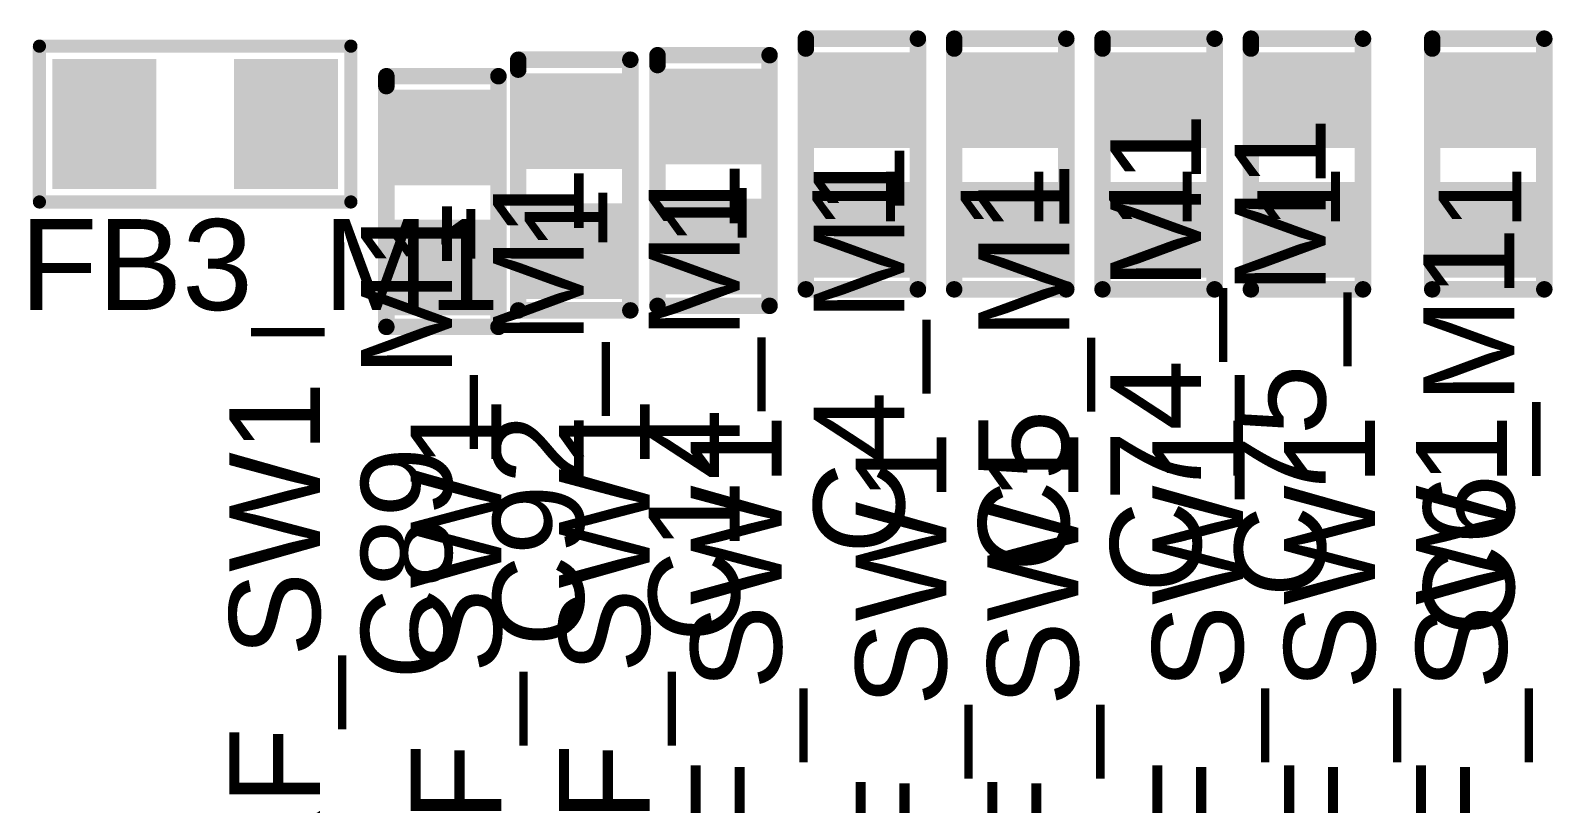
# Model space of a CAD drawing. Header units: inches. Extents: x -1.3 to 11.9, y -6.8 to 4.2.
# Drawn here: x 4.15 to 4.6117, y 1.899 to 2.1334 of the extents above; entities that cross this region are included whole.
import ezdxf

# ---------------------------------------------------------------- set-up
doc = ezdxf.new("R2010")
doc.units = ezdxf.units.IN
doc.header["$MEASUREMENT"] = 0
for name, color, linetype in [('ASSY_DWG_INFO', 56, 'Continuous'), ('FAB', 56, 'Continuous'), ('TOP', 1, 'Continuous'), ('Top Overlay', 2, 'Continuous'), ('Top Paste', 8, 'Continuous'), ('Top Solder', 216, 'Continuous')]:
    doc.layers.add(name, color=color, linetype=linetype)
doc.styles.add('Arial', font='', dxfattribs={"height": 0.2})
doc.styles.get('Arial').set_extended_font_data('Arial')

# ---------------------------------------------------------------- blocks, each defined once
blk = doc.blocks.new('__0603_31')
at = {"layer": 'TOP'}
for points in [[(-0.04134, 0.01772), (-0.01378, 0.01772), (-0.01378, -0.01772), (-0.04134, -0.01772)], [(0.01378, 0.01772), (0.04134, 0.01772), (0.04134, -0.01772), (0.01378, -0.01772)]]:
    blk.add_hatch(color=1, dxfattribs=at).paths.add_polyline_path(points)
at = {"layer": 'Top Paste'}
for points in [[(-0.04134, 0.01772), (-0.01378, 0.01772), (-0.01378, -0.01772), (-0.04134, -0.01772)], [(0.01378, 0.01772), (0.04134, 0.01772), (0.04134, -0.01772), (0.01378, -0.01772)]]:
    blk.add_hatch(color=8, dxfattribs=at).paths.add_polyline_path(points)
at = {"layer": 'Top Solder'}
for points in [[(-0.04331, 0.01969), (-0.01181, 0.01969), (-0.01181, -0.01969), (-0.04331, -0.01969)], [(0.01181, 0.01969), (0.04331, 0.01969), (0.04331, -0.01969), (0.01181, -0.01969)]]:
    blk.add_hatch(color=216, dxfattribs=at).paths.add_polyline_path(points)
at = {"layer": 'Top Overlay'}
for points in [[(-0.04724, 0.02362, 0.004, 0.004, 0), (0.04724, 0.02362, 0.004, 0.004, 0)], [(-0.04724, -0.02362, 0.004, 0.004, 0), (-0.04724, 0.02362, 0.004, 0.004, 0)], [(0.04724, -0.02362, 0.004, 0.004, 0), (0.04724, 0.02362, 0.004, 0.004, 0)], [(-0.04724, -0.02362, 0.004, 0.004, 0), (0.04724, -0.02362, 0.004, 0.004, 0)]]:
    blk.add_lwpolyline(points, format="xyseb", dxfattribs=at)
for points in [[(-0.04824, 0.02362, 0.002, 0.002, 1), (-0.04624, 0.02362, 0.002, 0.002, 1)], [(-0.04824, 0.02362, 0.002, 0.002, 1), (-0.04624, 0.02362, 0.002, 0.002, 1)], [(0.04624, 0.02362, 0.002, 0.002, 1), (0.04824, 0.02362, 0.002, 0.002, 1)], [(0.04624, 0.02362, 0.002, 0.002, 1), (0.04824, 0.02362, 0.002, 0.002, 1)], [(-0.04824, -0.02362, 0.002, 0.002, 1), (-0.04624, -0.02362, 0.002, 0.002, 1)], [(-0.04824, -0.02362, 0.002, 0.002, 1), (-0.04624, -0.02362, 0.002, 0.002, 1)], [(0.04624, -0.02362, 0.002, 0.002, 1), (0.04824, -0.02362, 0.002, 0.002, 1)], [(0.04624, -0.02362, 0.002, 0.002, 1), (0.04824, -0.02362, 0.002, 0.002, 1)]]:
    blk.add_lwpolyline(points, format="xyseb", close=True, dxfattribs=at)
blk = doc.blocks.new('C0402_125')
at = {"layer": 'TOP'}
for points in [[(-0.031, -0.0125), (-0.031, 0.0125), (-0.006, 0.0125), (-0.006, -0.0125)], [(0.0084, -0.0125), (0.0084, 0.0125), (0.0334, 0.0125), (0.0334, -0.0125)]]:
    blk.add_hatch(color=1, dxfattribs=at).paths.add_polyline_path(points)
at = {"layer": 'Top Paste'}
for points in [[(-0.031, -0.0125), (-0.031, 0.0125), (-0.006, 0.0125), (-0.006, -0.0125)], [(0.0084, -0.0125), (0.0084, 0.0125), (0.0334, 0.0125), (0.0334, -0.0125)]]:
    blk.add_hatch(color=8, dxfattribs=at).paths.add_polyline_path(points)
at = {"layer": 'Top Solder'}
for points in [[(-0.033, -0.0145), (-0.033, 0.0145), (-0.004, 0.0145), (-0.004, -0.0145)], [(0.0064, -0.0145), (0.0064, 0.0145), (0.0354, 0.0145), (0.0354, -0.0145)]]:
    blk.add_hatch(color=216, dxfattribs=at).paths.add_polyline_path(points)
at = {"layer": 'ASSY_DWG_INFO'}
for points in [[(-0.0365, 0.017, 0.005, 0.005, 0), (-0.0365, -0.017, 0.005, 0.005, 0)], [(-0.0365, 0.017, 0.005, 0.005, 0), (0.0395, 0.017, 0.005, 0.005, 0)], [(0.0395, 0.017, 0.005, 0.005, 0), (0.0395, -0.017, 0.005, 0.005, 0)], [(-0.0365, -0.017, 0.005, 0.005, 0), (0.0395, -0.017, 0.005, 0.005, 0)]]:
    blk.add_lwpolyline(points, format="xyseb", dxfattribs=at)
for points in [[(-0.03775, 0.017, 0.0025, 0.0025, 1), (-0.03525, 0.017, 0.0025, 0.0025, 1)], [(-0.03775, 0.017, 0.0025, 0.0025, 1), (-0.03525, 0.017, 0.0025, 0.0025, 1)], [(0.03825, 0.017, 0.0025, 0.0025, 1), (0.04075, 0.017, 0.0025, 0.0025, 1)], [(0.03825, 0.017, 0.0025, 0.0025, 1), (0.04075, 0.017, 0.0025, 0.0025, 1)], [(-0.03775, -0.017, 0.0025, 0.0025, 1), (-0.03525, -0.017, 0.0025, 0.0025, 1)], [(-0.03775, -0.017, 0.0025, 0.0025, 1), (-0.03525, -0.017, 0.0025, 0.0025, 1)], [(0.03825, -0.017, 0.0025, 0.0025, 1), (0.04075, -0.017, 0.0025, 0.0025, 1)], [(0.03825, -0.017, 0.0025, 0.0025, 1), (0.04075, -0.017, 0.0025, 0.0025, 1)]]:
    blk.add_lwpolyline(points, format="xyseb", close=True, dxfattribs=at)
at = {"layer": 'Top Overlay'}
for points in [[(-0.0365, 0.017, 0.005, 0.005, 0), (0.0365, 0.017, 0.005, 0.005, 0)], [(-0.0365, 0.017, 0.005, 0.005, 0), (-0.0365, -0.017, 0.005, 0.005, 0)], [(0.0365, 0.017, 0.005, 0.005, 0), (0.0395, 0.017, 0.005, 0.005, 0)], [(0.0395, 0.017, 0.005, 0.005, 0), (0.0395, -0.017, 0.005, 0.005, 0)], [(-0.0365, -0.017, 0.005, 0.005, 0), (0.0395, -0.017, 0.005, 0.005, 0)]]:
    blk.add_lwpolyline(points, format="xyseb", dxfattribs=at)
for points in [[(-0.03775, 0.017, 0.0025, 0.0025, 1), (-0.03525, 0.017, 0.0025, 0.0025, 1)], [(-0.03775, 0.017, 0.0025, 0.0025, 1), (-0.03525, 0.017, 0.0025, 0.0025, 1)], [(0.03525, 0.017, 0.0025, 0.0025, 1), (0.03775, 0.017, 0.0025, 0.0025, 1)], [(0.03525, 0.017, 0.0025, 0.0025, 1), (0.03775, 0.017, 0.0025, 0.0025, 1)], [(0.03825, 0.017, 0.0025, 0.0025, 1), (0.04075, 0.017, 0.0025, 0.0025, 1)], [(0.03825, 0.017, 0.0025, 0.0025, 1), (0.04075, 0.017, 0.0025, 0.0025, 1)], [(-0.03775, -0.017, 0.0025, 0.0025, 1), (-0.03525, -0.017, 0.0025, 0.0025, 1)], [(-0.03775, -0.017, 0.0025, 0.0025, 1), (-0.03525, -0.017, 0.0025, 0.0025, 1)], [(0.03825, -0.017, 0.0025, 0.0025, 1), (0.04075, -0.017, 0.0025, 0.0025, 1)], [(0.03825, -0.017, 0.0025, 0.0025, 1), (0.04075, -0.017, 0.0025, 0.0025, 1)]]:
    blk.add_lwpolyline(points, format="xyseb", close=True, dxfattribs=at)
at = {"layer": 'FAB', "style": 'Arial'}
blk.add_text('1', height=0.025, dxfattribs=at).set_placement((-0.0185, -0.01))
blk = doc.blocks.new('C0402_131')
at = {"layer": 'TOP'}
for points in [[(-0.031, -0.0125), (-0.031, 0.0125), (-0.006, 0.0125), (-0.006, -0.0125)], [(0.0084, -0.0125), (0.0084, 0.0125), (0.0334, 0.0125), (0.0334, -0.0125)]]:
    blk.add_hatch(color=1, dxfattribs=at).paths.add_polyline_path(points)
at = {"layer": 'Top Paste'}
for points in [[(-0.031, -0.0125), (-0.031, 0.0125), (-0.006, 0.0125), (-0.006, -0.0125)], [(0.0084, -0.0125), (0.0084, 0.0125), (0.0334, 0.0125), (0.0334, -0.0125)]]:
    blk.add_hatch(color=8, dxfattribs=at).paths.add_polyline_path(points)
at = {"layer": 'Top Solder'}
for points in [[(-0.033, -0.0145), (-0.033, 0.0145), (-0.004, 0.0145), (-0.004, -0.0145)], [(0.0064, -0.0145), (0.0064, 0.0145), (0.0354, 0.0145), (0.0354, -0.0145)]]:
    blk.add_hatch(color=216, dxfattribs=at).paths.add_polyline_path(points)
at = {"layer": 'ASSY_DWG_INFO'}
for points in [[(-0.0365, 0.017, 0.005, 0.005, 0), (-0.0365, -0.017, 0.005, 0.005, 0)], [(-0.0365, 0.017, 0.005, 0.005, 0), (0.0395, 0.017, 0.005, 0.005, 0)], [(0.0395, 0.017, 0.005, 0.005, 0), (0.0395, -0.017, 0.005, 0.005, 0)], [(-0.0365, -0.017, 0.005, 0.005, 0), (0.0395, -0.017, 0.005, 0.005, 0)]]:
    blk.add_lwpolyline(points, format="xyseb", dxfattribs=at)
for points in [[(-0.03775, 0.017, 0.0025, 0.0025, 1), (-0.03525, 0.017, 0.0025, 0.0025, 1)], [(-0.03775, 0.017, 0.0025, 0.0025, 1), (-0.03525, 0.017, 0.0025, 0.0025, 1)], [(0.03825, 0.017, 0.0025, 0.0025, 1), (0.04075, 0.017, 0.0025, 0.0025, 1)], [(0.03825, 0.017, 0.0025, 0.0025, 1), (0.04075, 0.017, 0.0025, 0.0025, 1)], [(-0.03775, -0.017, 0.0025, 0.0025, 1), (-0.03525, -0.017, 0.0025, 0.0025, 1)], [(-0.03775, -0.017, 0.0025, 0.0025, 1), (-0.03525, -0.017, 0.0025, 0.0025, 1)], [(0.03825, -0.017, 0.0025, 0.0025, 1), (0.04075, -0.017, 0.0025, 0.0025, 1)], [(0.03825, -0.017, 0.0025, 0.0025, 1), (0.04075, -0.017, 0.0025, 0.0025, 1)]]:
    blk.add_lwpolyline(points, format="xyseb", close=True, dxfattribs=at)
at = {"layer": 'Top Overlay'}
for points in [[(-0.0365, 0.017, 0.005, 0.005, 0), (0.0365, 0.017, 0.005, 0.005, 0)], [(-0.0365, 0.017, 0.005, 0.005, 0), (-0.0365, -0.017, 0.005, 0.005, 0)], [(0.0365, 0.017, 0.005, 0.005, 0), (0.0395, 0.017, 0.005, 0.005, 0)], [(0.0395, 0.017, 0.005, 0.005, 0), (0.0395, -0.017, 0.005, 0.005, 0)], [(-0.0365, -0.017, 0.005, 0.005, 0), (0.0395, -0.017, 0.005, 0.005, 0)]]:
    blk.add_lwpolyline(points, format="xyseb", dxfattribs=at)
for points in [[(-0.03775, 0.017, 0.0025, 0.0025, 1), (-0.03525, 0.017, 0.0025, 0.0025, 1)], [(-0.03775, 0.017, 0.0025, 0.0025, 1), (-0.03525, 0.017, 0.0025, 0.0025, 1)], [(0.03525, 0.017, 0.0025, 0.0025, 1), (0.03775, 0.017, 0.0025, 0.0025, 1)], [(0.03525, 0.017, 0.0025, 0.0025, 1), (0.03775, 0.017, 0.0025, 0.0025, 1)], [(0.03825, 0.017, 0.0025, 0.0025, 1), (0.04075, 0.017, 0.0025, 0.0025, 1)], [(0.03825, 0.017, 0.0025, 0.0025, 1), (0.04075, 0.017, 0.0025, 0.0025, 1)], [(-0.03775, -0.017, 0.0025, 0.0025, 1), (-0.03525, -0.017, 0.0025, 0.0025, 1)], [(-0.03775, -0.017, 0.0025, 0.0025, 1), (-0.03525, -0.017, 0.0025, 0.0025, 1)], [(0.03825, -0.017, 0.0025, 0.0025, 1), (0.04075, -0.017, 0.0025, 0.0025, 1)], [(0.03825, -0.017, 0.0025, 0.0025, 1), (0.04075, -0.017, 0.0025, 0.0025, 1)]]:
    blk.add_lwpolyline(points, format="xyseb", close=True, dxfattribs=at)
at = {"layer": 'FAB', "style": 'Arial'}
blk.add_text('1', height=0.025, dxfattribs=at).set_placement((-0.0185, -0.01))
blk = doc.blocks.new('C0402_160')
at = {"layer": 'TOP'}
for points in [[(-0.031, -0.0125), (-0.031, 0.0125), (-0.006, 0.0125), (-0.006, -0.0125)], [(0.0084, -0.0125), (0.0084, 0.0125), (0.0334, 0.0125), (0.0334, -0.0125)]]:
    blk.add_hatch(color=1, dxfattribs=at).paths.add_polyline_path(points)
at = {"layer": 'Top Paste'}
for points in [[(-0.031, -0.0125), (-0.031, 0.0125), (-0.006, 0.0125), (-0.006, -0.0125)], [(0.0084, -0.0125), (0.0084, 0.0125), (0.0334, 0.0125), (0.0334, -0.0125)]]:
    blk.add_hatch(color=8, dxfattribs=at).paths.add_polyline_path(points)
at = {"layer": 'Top Solder'}
for points in [[(-0.033, -0.0145), (-0.033, 0.0145), (-0.004, 0.0145), (-0.004, -0.0145)], [(0.0064, -0.0145), (0.0064, 0.0145), (0.0354, 0.0145), (0.0354, -0.0145)]]:
    blk.add_hatch(color=216, dxfattribs=at).paths.add_polyline_path(points)
at = {"layer": 'ASSY_DWG_INFO'}
for points in [[(-0.0365, 0.017, 0.005, 0.005, 0), (-0.0365, -0.017, 0.005, 0.005, 0)], [(-0.0365, 0.017, 0.005, 0.005, 0), (0.0395, 0.017, 0.005, 0.005, 0)], [(0.0395, 0.017, 0.005, 0.005, 0), (0.0395, -0.017, 0.005, 0.005, 0)], [(-0.0365, -0.017, 0.005, 0.005, 0), (0.0395, -0.017, 0.005, 0.005, 0)]]:
    blk.add_lwpolyline(points, format="xyseb", dxfattribs=at)
for points in [[(-0.03775, 0.017, 0.0025, 0.0025, 1), (-0.03525, 0.017, 0.0025, 0.0025, 1)], [(-0.03775, 0.017, 0.0025, 0.0025, 1), (-0.03525, 0.017, 0.0025, 0.0025, 1)], [(0.03825, 0.017, 0.0025, 0.0025, 1), (0.04075, 0.017, 0.0025, 0.0025, 1)], [(0.03825, 0.017, 0.0025, 0.0025, 1), (0.04075, 0.017, 0.0025, 0.0025, 1)], [(-0.03775, -0.017, 0.0025, 0.0025, 1), (-0.03525, -0.017, 0.0025, 0.0025, 1)], [(-0.03775, -0.017, 0.0025, 0.0025, 1), (-0.03525, -0.017, 0.0025, 0.0025, 1)], [(0.03825, -0.017, 0.0025, 0.0025, 1), (0.04075, -0.017, 0.0025, 0.0025, 1)], [(0.03825, -0.017, 0.0025, 0.0025, 1), (0.04075, -0.017, 0.0025, 0.0025, 1)]]:
    blk.add_lwpolyline(points, format="xyseb", close=True, dxfattribs=at)
at = {"layer": 'Top Overlay'}
for points in [[(-0.0365, 0.017, 0.005, 0.005, 0), (0.0365, 0.017, 0.005, 0.005, 0)], [(-0.0365, 0.017, 0.005, 0.005, 0), (-0.0365, -0.017, 0.005, 0.005, 0)], [(0.0365, 0.017, 0.005, 0.005, 0), (0.0395, 0.017, 0.005, 0.005, 0)], [(0.0395, 0.017, 0.005, 0.005, 0), (0.0395, -0.017, 0.005, 0.005, 0)], [(-0.0365, -0.017, 0.005, 0.005, 0), (0.0395, -0.017, 0.005, 0.005, 0)]]:
    blk.add_lwpolyline(points, format="xyseb", dxfattribs=at)
for points in [[(-0.03775, 0.017, 0.0025, 0.0025, 1), (-0.03525, 0.017, 0.0025, 0.0025, 1)], [(-0.03775, 0.017, 0.0025, 0.0025, 1), (-0.03525, 0.017, 0.0025, 0.0025, 1)], [(0.03525, 0.017, 0.0025, 0.0025, 1), (0.03775, 0.017, 0.0025, 0.0025, 1)], [(0.03525, 0.017, 0.0025, 0.0025, 1), (0.03775, 0.017, 0.0025, 0.0025, 1)], [(0.03825, 0.017, 0.0025, 0.0025, 1), (0.04075, 0.017, 0.0025, 0.0025, 1)], [(0.03825, 0.017, 0.0025, 0.0025, 1), (0.04075, 0.017, 0.0025, 0.0025, 1)], [(-0.03775, -0.017, 0.0025, 0.0025, 1), (-0.03525, -0.017, 0.0025, 0.0025, 1)], [(-0.03775, -0.017, 0.0025, 0.0025, 1), (-0.03525, -0.017, 0.0025, 0.0025, 1)], [(0.03825, -0.017, 0.0025, 0.0025, 1), (0.04075, -0.017, 0.0025, 0.0025, 1)], [(0.03825, -0.017, 0.0025, 0.0025, 1), (0.04075, -0.017, 0.0025, 0.0025, 1)]]:
    blk.add_lwpolyline(points, format="xyseb", close=True, dxfattribs=at)
at = {"layer": 'FAB', "style": 'Arial'}
blk.add_text('1', height=0.025, dxfattribs=at).set_placement((-0.0185, -0.01))
blk = doc.blocks.new('C0402_162')
at = {"layer": 'TOP'}
for points in [[(-0.031, -0.0125), (-0.031, 0.0125), (-0.006, 0.0125), (-0.006, -0.0125)], [(0.0084, -0.0125), (0.0084, 0.0125), (0.0334, 0.0125), (0.0334, -0.0125)]]:
    blk.add_hatch(color=1, dxfattribs=at).paths.add_polyline_path(points)
at = {"layer": 'Top Paste'}
for points in [[(-0.031, -0.0125), (-0.031, 0.0125), (-0.006, 0.0125), (-0.006, -0.0125)], [(0.0084, -0.0125), (0.0084, 0.0125), (0.0334, 0.0125), (0.0334, -0.0125)]]:
    blk.add_hatch(color=8, dxfattribs=at).paths.add_polyline_path(points)
at = {"layer": 'Top Solder'}
for points in [[(-0.033, -0.0145), (-0.033, 0.0145), (-0.004, 0.0145), (-0.004, -0.0145)], [(0.0064, -0.0145), (0.0064, 0.0145), (0.0354, 0.0145), (0.0354, -0.0145)]]:
    blk.add_hatch(color=216, dxfattribs=at).paths.add_polyline_path(points)
at = {"layer": 'ASSY_DWG_INFO'}
for points in [[(-0.0365, 0.017, 0.005, 0.005, 0), (-0.0365, -0.017, 0.005, 0.005, 0)], [(-0.0365, 0.017, 0.005, 0.005, 0), (0.0395, 0.017, 0.005, 0.005, 0)], [(0.0395, 0.017, 0.005, 0.005, 0), (0.0395, -0.017, 0.005, 0.005, 0)], [(-0.0365, -0.017, 0.005, 0.005, 0), (0.0395, -0.017, 0.005, 0.005, 0)]]:
    blk.add_lwpolyline(points, format="xyseb", dxfattribs=at)
for points in [[(-0.03775, 0.017, 0.0025, 0.0025, 1), (-0.03525, 0.017, 0.0025, 0.0025, 1)], [(-0.03775, 0.017, 0.0025, 0.0025, 1), (-0.03525, 0.017, 0.0025, 0.0025, 1)], [(0.03825, 0.017, 0.0025, 0.0025, 1), (0.04075, 0.017, 0.0025, 0.0025, 1)], [(0.03825, 0.017, 0.0025, 0.0025, 1), (0.04075, 0.017, 0.0025, 0.0025, 1)], [(-0.03775, -0.017, 0.0025, 0.0025, 1), (-0.03525, -0.017, 0.0025, 0.0025, 1)], [(-0.03775, -0.017, 0.0025, 0.0025, 1), (-0.03525, -0.017, 0.0025, 0.0025, 1)], [(0.03825, -0.017, 0.0025, 0.0025, 1), (0.04075, -0.017, 0.0025, 0.0025, 1)], [(0.03825, -0.017, 0.0025, 0.0025, 1), (0.04075, -0.017, 0.0025, 0.0025, 1)]]:
    blk.add_lwpolyline(points, format="xyseb", close=True, dxfattribs=at)
at = {"layer": 'Top Overlay'}
for points in [[(-0.0365, 0.017, 0.005, 0.005, 0), (0.0365, 0.017, 0.005, 0.005, 0)], [(-0.0365, 0.017, 0.005, 0.005, 0), (-0.0365, -0.017, 0.005, 0.005, 0)], [(0.0365, 0.017, 0.005, 0.005, 0), (0.0395, 0.017, 0.005, 0.005, 0)], [(0.0395, 0.017, 0.005, 0.005, 0), (0.0395, -0.017, 0.005, 0.005, 0)], [(-0.0365, -0.017, 0.005, 0.005, 0), (0.0395, -0.017, 0.005, 0.005, 0)]]:
    blk.add_lwpolyline(points, format="xyseb", dxfattribs=at)
for points in [[(-0.03775, 0.017, 0.0025, 0.0025, 1), (-0.03525, 0.017, 0.0025, 0.0025, 1)], [(-0.03775, 0.017, 0.0025, 0.0025, 1), (-0.03525, 0.017, 0.0025, 0.0025, 1)], [(0.03525, 0.017, 0.0025, 0.0025, 1), (0.03775, 0.017, 0.0025, 0.0025, 1)], [(0.03525, 0.017, 0.0025, 0.0025, 1), (0.03775, 0.017, 0.0025, 0.0025, 1)], [(0.03825, 0.017, 0.0025, 0.0025, 1), (0.04075, 0.017, 0.0025, 0.0025, 1)], [(0.03825, 0.017, 0.0025, 0.0025, 1), (0.04075, 0.017, 0.0025, 0.0025, 1)], [(-0.03775, -0.017, 0.0025, 0.0025, 1), (-0.03525, -0.017, 0.0025, 0.0025, 1)], [(-0.03775, -0.017, 0.0025, 0.0025, 1), (-0.03525, -0.017, 0.0025, 0.0025, 1)], [(0.03825, -0.017, 0.0025, 0.0025, 1), (0.04075, -0.017, 0.0025, 0.0025, 1)], [(0.03825, -0.017, 0.0025, 0.0025, 1), (0.04075, -0.017, 0.0025, 0.0025, 1)]]:
    blk.add_lwpolyline(points, format="xyseb", close=True, dxfattribs=at)
at = {"layer": 'FAB', "style": 'Arial'}
blk.add_text('1', height=0.025, dxfattribs=at).set_placement((-0.0185, -0.01))
blk = doc.blocks.new('C0402_277')
at = {"layer": 'TOP'}
for points in [[(-0.031, -0.0125), (-0.031, 0.0125), (-0.006, 0.0125), (-0.006, -0.0125)], [(0.0084, -0.0125), (0.0084, 0.0125), (0.0334, 0.0125), (0.0334, -0.0125)]]:
    blk.add_hatch(color=1, dxfattribs=at).paths.add_polyline_path(points)
at = {"layer": 'Top Paste'}
for points in [[(-0.031, -0.0125), (-0.031, 0.0125), (-0.006, 0.0125), (-0.006, -0.0125)], [(0.0084, -0.0125), (0.0084, 0.0125), (0.0334, 0.0125), (0.0334, -0.0125)]]:
    blk.add_hatch(color=8, dxfattribs=at).paths.add_polyline_path(points)
at = {"layer": 'Top Solder'}
for points in [[(-0.033, -0.0145), (-0.033, 0.0145), (-0.004, 0.0145), (-0.004, -0.0145)], [(0.0064, -0.0145), (0.0064, 0.0145), (0.0354, 0.0145), (0.0354, -0.0145)]]:
    blk.add_hatch(color=216, dxfattribs=at).paths.add_polyline_path(points)
at = {"layer": 'ASSY_DWG_INFO'}
for points in [[(-0.0365, 0.017, 0.005, 0.005, 0), (-0.0365, -0.017, 0.005, 0.005, 0)], [(-0.0365, 0.017, 0.005, 0.005, 0), (0.0395, 0.017, 0.005, 0.005, 0)], [(0.0395, 0.017, 0.005, 0.005, 0), (0.0395, -0.017, 0.005, 0.005, 0)], [(-0.0365, -0.017, 0.005, 0.005, 0), (0.0395, -0.017, 0.005, 0.005, 0)]]:
    blk.add_lwpolyline(points, format="xyseb", dxfattribs=at)
for points in [[(-0.03775, 0.017, 0.0025, 0.0025, 1), (-0.03525, 0.017, 0.0025, 0.0025, 1)], [(-0.03775, 0.017, 0.0025, 0.0025, 1), (-0.03525, 0.017, 0.0025, 0.0025, 1)], [(0.03825, 0.017, 0.0025, 0.0025, 1), (0.04075, 0.017, 0.0025, 0.0025, 1)], [(0.03825, 0.017, 0.0025, 0.0025, 1), (0.04075, 0.017, 0.0025, 0.0025, 1)], [(-0.03775, -0.017, 0.0025, 0.0025, 1), (-0.03525, -0.017, 0.0025, 0.0025, 1)], [(-0.03775, -0.017, 0.0025, 0.0025, 1), (-0.03525, -0.017, 0.0025, 0.0025, 1)], [(0.03825, -0.017, 0.0025, 0.0025, 1), (0.04075, -0.017, 0.0025, 0.0025, 1)], [(0.03825, -0.017, 0.0025, 0.0025, 1), (0.04075, -0.017, 0.0025, 0.0025, 1)]]:
    blk.add_lwpolyline(points, format="xyseb", close=True, dxfattribs=at)
at = {"layer": 'Top Overlay'}
for points in [[(-0.0365, 0.017, 0.005, 0.005, 0), (0.0365, 0.017, 0.005, 0.005, 0)], [(-0.0365, 0.017, 0.005, 0.005, 0), (-0.0365, -0.017, 0.005, 0.005, 0)], [(0.0365, 0.017, 0.005, 0.005, 0), (0.0395, 0.017, 0.005, 0.005, 0)], [(0.0395, 0.017, 0.005, 0.005, 0), (0.0395, -0.017, 0.005, 0.005, 0)], [(-0.0365, -0.017, 0.005, 0.005, 0), (0.0395, -0.017, 0.005, 0.005, 0)]]:
    blk.add_lwpolyline(points, format="xyseb", dxfattribs=at)
for points in [[(-0.03775, 0.017, 0.0025, 0.0025, 1), (-0.03525, 0.017, 0.0025, 0.0025, 1)], [(-0.03775, 0.017, 0.0025, 0.0025, 1), (-0.03525, 0.017, 0.0025, 0.0025, 1)], [(0.03525, 0.017, 0.0025, 0.0025, 1), (0.03775, 0.017, 0.0025, 0.0025, 1)], [(0.03525, 0.017, 0.0025, 0.0025, 1), (0.03775, 0.017, 0.0025, 0.0025, 1)], [(0.03825, 0.017, 0.0025, 0.0025, 1), (0.04075, 0.017, 0.0025, 0.0025, 1)], [(0.03825, 0.017, 0.0025, 0.0025, 1), (0.04075, 0.017, 0.0025, 0.0025, 1)], [(-0.03775, -0.017, 0.0025, 0.0025, 1), (-0.03525, -0.017, 0.0025, 0.0025, 1)], [(-0.03775, -0.017, 0.0025, 0.0025, 1), (-0.03525, -0.017, 0.0025, 0.0025, 1)], [(0.03825, -0.017, 0.0025, 0.0025, 1), (0.04075, -0.017, 0.0025, 0.0025, 1)], [(0.03825, -0.017, 0.0025, 0.0025, 1), (0.04075, -0.017, 0.0025, 0.0025, 1)]]:
    blk.add_lwpolyline(points, format="xyseb", close=True, dxfattribs=at)
at = {"layer": 'FAB', "style": 'Arial'}
blk.add_text('1', height=0.025, dxfattribs=at).set_placement((-0.0185, -0.01))
blk = doc.blocks.new('C0402_293')
at = {"layer": 'TOP'}
for points in [[(-0.031, -0.0125), (-0.031, 0.0125), (-0.006, 0.0125), (-0.006, -0.0125)], [(0.0084, -0.0125), (0.0084, 0.0125), (0.0334, 0.0125), (0.0334, -0.0125)]]:
    blk.add_hatch(color=1, dxfattribs=at).paths.add_polyline_path(points)
at = {"layer": 'Top Paste'}
for points in [[(-0.031, -0.0125), (-0.031, 0.0125), (-0.006, 0.0125), (-0.006, -0.0125)], [(0.0084, -0.0125), (0.0084, 0.0125), (0.0334, 0.0125), (0.0334, -0.0125)]]:
    blk.add_hatch(color=8, dxfattribs=at).paths.add_polyline_path(points)
at = {"layer": 'Top Solder'}
for points in [[(-0.033, -0.0145), (-0.033, 0.0145), (-0.004, 0.0145), (-0.004, -0.0145)], [(0.0064, -0.0145), (0.0064, 0.0145), (0.0354, 0.0145), (0.0354, -0.0145)]]:
    blk.add_hatch(color=216, dxfattribs=at).paths.add_polyline_path(points)
at = {"layer": 'ASSY_DWG_INFO'}
for points in [[(-0.0365, 0.017, 0.005, 0.005, 0), (-0.0365, -0.017, 0.005, 0.005, 0)], [(-0.0365, 0.017, 0.005, 0.005, 0), (0.0395, 0.017, 0.005, 0.005, 0)], [(0.0395, 0.017, 0.005, 0.005, 0), (0.0395, -0.017, 0.005, 0.005, 0)], [(-0.0365, -0.017, 0.005, 0.005, 0), (0.0395, -0.017, 0.005, 0.005, 0)]]:
    blk.add_lwpolyline(points, format="xyseb", dxfattribs=at)
for points in [[(-0.03775, 0.017, 0.0025, 0.0025, 1), (-0.03525, 0.017, 0.0025, 0.0025, 1)], [(-0.03775, 0.017, 0.0025, 0.0025, 1), (-0.03525, 0.017, 0.0025, 0.0025, 1)], [(0.03825, 0.017, 0.0025, 0.0025, 1), (0.04075, 0.017, 0.0025, 0.0025, 1)], [(0.03825, 0.017, 0.0025, 0.0025, 1), (0.04075, 0.017, 0.0025, 0.0025, 1)], [(-0.03775, -0.017, 0.0025, 0.0025, 1), (-0.03525, -0.017, 0.0025, 0.0025, 1)], [(-0.03775, -0.017, 0.0025, 0.0025, 1), (-0.03525, -0.017, 0.0025, 0.0025, 1)], [(0.03825, -0.017, 0.0025, 0.0025, 1), (0.04075, -0.017, 0.0025, 0.0025, 1)], [(0.03825, -0.017, 0.0025, 0.0025, 1), (0.04075, -0.017, 0.0025, 0.0025, 1)]]:
    blk.add_lwpolyline(points, format="xyseb", close=True, dxfattribs=at)
at = {"layer": 'Top Overlay'}
for points in [[(-0.0365, 0.017, 0.005, 0.005, 0), (0.0365, 0.017, 0.005, 0.005, 0)], [(-0.0365, 0.017, 0.005, 0.005, 0), (-0.0365, -0.017, 0.005, 0.005, 0)], [(0.0365, 0.017, 0.005, 0.005, 0), (0.0395, 0.017, 0.005, 0.005, 0)], [(0.0395, 0.017, 0.005, 0.005, 0), (0.0395, -0.017, 0.005, 0.005, 0)], [(-0.0365, -0.017, 0.005, 0.005, 0), (0.0395, -0.017, 0.005, 0.005, 0)]]:
    blk.add_lwpolyline(points, format="xyseb", dxfattribs=at)
for points in [[(-0.03775, 0.017, 0.0025, 0.0025, 1), (-0.03525, 0.017, 0.0025, 0.0025, 1)], [(-0.03775, 0.017, 0.0025, 0.0025, 1), (-0.03525, 0.017, 0.0025, 0.0025, 1)], [(0.03525, 0.017, 0.0025, 0.0025, 1), (0.03775, 0.017, 0.0025, 0.0025, 1)], [(0.03525, 0.017, 0.0025, 0.0025, 1), (0.03775, 0.017, 0.0025, 0.0025, 1)], [(0.03825, 0.017, 0.0025, 0.0025, 1), (0.04075, 0.017, 0.0025, 0.0025, 1)], [(0.03825, 0.017, 0.0025, 0.0025, 1), (0.04075, 0.017, 0.0025, 0.0025, 1)], [(-0.03775, -0.017, 0.0025, 0.0025, 1), (-0.03525, -0.017, 0.0025, 0.0025, 1)], [(-0.03775, -0.017, 0.0025, 0.0025, 1), (-0.03525, -0.017, 0.0025, 0.0025, 1)], [(0.03825, -0.017, 0.0025, 0.0025, 1), (0.04075, -0.017, 0.0025, 0.0025, 1)], [(0.03825, -0.017, 0.0025, 0.0025, 1), (0.04075, -0.017, 0.0025, 0.0025, 1)]]:
    blk.add_lwpolyline(points, format="xyseb", close=True, dxfattribs=at)
at = {"layer": 'FAB', "style": 'Arial'}
blk.add_text('1', height=0.025, dxfattribs=at).set_placement((-0.0185, -0.01))
blk = doc.blocks.new('C0402_295')
at = {"layer": 'TOP'}
for points in [[(-0.031, -0.0125), (-0.031, 0.0125), (-0.006, 0.0125), (-0.006, -0.0125)], [(0.0084, -0.0125), (0.0084, 0.0125), (0.0334, 0.0125), (0.0334, -0.0125)]]:
    blk.add_hatch(color=1, dxfattribs=at).paths.add_polyline_path(points)
at = {"layer": 'Top Paste'}
for points in [[(-0.031, -0.0125), (-0.031, 0.0125), (-0.006, 0.0125), (-0.006, -0.0125)], [(0.0084, -0.0125), (0.0084, 0.0125), (0.0334, 0.0125), (0.0334, -0.0125)]]:
    blk.add_hatch(color=8, dxfattribs=at).paths.add_polyline_path(points)
at = {"layer": 'Top Solder'}
for points in [[(-0.033, -0.0145), (-0.033, 0.0145), (-0.004, 0.0145), (-0.004, -0.0145)], [(0.0064, -0.0145), (0.0064, 0.0145), (0.0354, 0.0145), (0.0354, -0.0145)]]:
    blk.add_hatch(color=216, dxfattribs=at).paths.add_polyline_path(points)
at = {"layer": 'ASSY_DWG_INFO'}
for points in [[(-0.0365, 0.017, 0.005, 0.005, 0), (-0.0365, -0.017, 0.005, 0.005, 0)], [(-0.0365, 0.017, 0.005, 0.005, 0), (0.0395, 0.017, 0.005, 0.005, 0)], [(0.0395, 0.017, 0.005, 0.005, 0), (0.0395, -0.017, 0.005, 0.005, 0)], [(-0.0365, -0.017, 0.005, 0.005, 0), (0.0395, -0.017, 0.005, 0.005, 0)]]:
    blk.add_lwpolyline(points, format="xyseb", dxfattribs=at)
for points in [[(-0.03775, 0.017, 0.0025, 0.0025, 1), (-0.03525, 0.017, 0.0025, 0.0025, 1)], [(-0.03775, 0.017, 0.0025, 0.0025, 1), (-0.03525, 0.017, 0.0025, 0.0025, 1)], [(0.03825, 0.017, 0.0025, 0.0025, 1), (0.04075, 0.017, 0.0025, 0.0025, 1)], [(0.03825, 0.017, 0.0025, 0.0025, 1), (0.04075, 0.017, 0.0025, 0.0025, 1)], [(-0.03775, -0.017, 0.0025, 0.0025, 1), (-0.03525, -0.017, 0.0025, 0.0025, 1)], [(-0.03775, -0.017, 0.0025, 0.0025, 1), (-0.03525, -0.017, 0.0025, 0.0025, 1)], [(0.03825, -0.017, 0.0025, 0.0025, 1), (0.04075, -0.017, 0.0025, 0.0025, 1)], [(0.03825, -0.017, 0.0025, 0.0025, 1), (0.04075, -0.017, 0.0025, 0.0025, 1)]]:
    blk.add_lwpolyline(points, format="xyseb", close=True, dxfattribs=at)
at = {"layer": 'Top Overlay'}
for points in [[(-0.0365, 0.017, 0.005, 0.005, 0), (0.0365, 0.017, 0.005, 0.005, 0)], [(-0.0365, 0.017, 0.005, 0.005, 0), (-0.0365, -0.017, 0.005, 0.005, 0)], [(0.0365, 0.017, 0.005, 0.005, 0), (0.0395, 0.017, 0.005, 0.005, 0)], [(0.0395, 0.017, 0.005, 0.005, 0), (0.0395, -0.017, 0.005, 0.005, 0)], [(-0.0365, -0.017, 0.005, 0.005, 0), (0.0395, -0.017, 0.005, 0.005, 0)]]:
    blk.add_lwpolyline(points, format="xyseb", dxfattribs=at)
for points in [[(-0.03775, 0.017, 0.0025, 0.0025, 1), (-0.03525, 0.017, 0.0025, 0.0025, 1)], [(-0.03775, 0.017, 0.0025, 0.0025, 1), (-0.03525, 0.017, 0.0025, 0.0025, 1)], [(0.03525, 0.017, 0.0025, 0.0025, 1), (0.03775, 0.017, 0.0025, 0.0025, 1)], [(0.03525, 0.017, 0.0025, 0.0025, 1), (0.03775, 0.017, 0.0025, 0.0025, 1)], [(0.03825, 0.017, 0.0025, 0.0025, 1), (0.04075, 0.017, 0.0025, 0.0025, 1)], [(0.03825, 0.017, 0.0025, 0.0025, 1), (0.04075, 0.017, 0.0025, 0.0025, 1)], [(-0.03775, -0.017, 0.0025, 0.0025, 1), (-0.03525, -0.017, 0.0025, 0.0025, 1)], [(-0.03775, -0.017, 0.0025, 0.0025, 1), (-0.03525, -0.017, 0.0025, 0.0025, 1)], [(0.03825, -0.017, 0.0025, 0.0025, 1), (0.04075, -0.017, 0.0025, 0.0025, 1)], [(0.03825, -0.017, 0.0025, 0.0025, 1), (0.04075, -0.017, 0.0025, 0.0025, 1)]]:
    blk.add_lwpolyline(points, format="xyseb", close=True, dxfattribs=at)
at = {"layer": 'FAB', "style": 'Arial'}
blk.add_text('1', height=0.025, dxfattribs=at).set_placement((-0.0185, -0.01))
blk = doc.blocks.new('C0402_297')
at = {"layer": 'TOP'}
for points in [[(-0.031, -0.0125), (-0.031, 0.0125), (-0.006, 0.0125), (-0.006, -0.0125)], [(0.0084, -0.0125), (0.0084, 0.0125), (0.0334, 0.0125), (0.0334, -0.0125)]]:
    blk.add_hatch(color=1, dxfattribs=at).paths.add_polyline_path(points)
at = {"layer": 'Top Paste'}
for points in [[(-0.031, -0.0125), (-0.031, 0.0125), (-0.006, 0.0125), (-0.006, -0.0125)], [(0.0084, -0.0125), (0.0084, 0.0125), (0.0334, 0.0125), (0.0334, -0.0125)]]:
    blk.add_hatch(color=8, dxfattribs=at).paths.add_polyline_path(points)
at = {"layer": 'Top Solder'}
for points in [[(-0.033, -0.0145), (-0.033, 0.0145), (-0.004, 0.0145), (-0.004, -0.0145)], [(0.0064, -0.0145), (0.0064, 0.0145), (0.0354, 0.0145), (0.0354, -0.0145)]]:
    blk.add_hatch(color=216, dxfattribs=at).paths.add_polyline_path(points)
at = {"layer": 'ASSY_DWG_INFO'}
for points in [[(-0.0365, 0.017, 0.005, 0.005, 0), (-0.0365, -0.017, 0.005, 0.005, 0)], [(-0.0365, 0.017, 0.005, 0.005, 0), (0.0395, 0.017, 0.005, 0.005, 0)], [(0.0395, 0.017, 0.005, 0.005, 0), (0.0395, -0.017, 0.005, 0.005, 0)], [(-0.0365, -0.017, 0.005, 0.005, 0), (0.0395, -0.017, 0.005, 0.005, 0)]]:
    blk.add_lwpolyline(points, format="xyseb", dxfattribs=at)
for points in [[(-0.03775, 0.017, 0.0025, 0.0025, 1), (-0.03525, 0.017, 0.0025, 0.0025, 1)], [(-0.03775, 0.017, 0.0025, 0.0025, 1), (-0.03525, 0.017, 0.0025, 0.0025, 1)], [(0.03825, 0.017, 0.0025, 0.0025, 1), (0.04075, 0.017, 0.0025, 0.0025, 1)], [(0.03825, 0.017, 0.0025, 0.0025, 1), (0.04075, 0.017, 0.0025, 0.0025, 1)], [(-0.03775, -0.017, 0.0025, 0.0025, 1), (-0.03525, -0.017, 0.0025, 0.0025, 1)], [(-0.03775, -0.017, 0.0025, 0.0025, 1), (-0.03525, -0.017, 0.0025, 0.0025, 1)], [(0.03825, -0.017, 0.0025, 0.0025, 1), (0.04075, -0.017, 0.0025, 0.0025, 1)], [(0.03825, -0.017, 0.0025, 0.0025, 1), (0.04075, -0.017, 0.0025, 0.0025, 1)]]:
    blk.add_lwpolyline(points, format="xyseb", close=True, dxfattribs=at)
at = {"layer": 'Top Overlay'}
for points in [[(-0.0365, 0.017, 0.005, 0.005, 0), (0.0365, 0.017, 0.005, 0.005, 0)], [(-0.0365, 0.017, 0.005, 0.005, 0), (-0.0365, -0.017, 0.005, 0.005, 0)], [(0.0365, 0.017, 0.005, 0.005, 0), (0.0395, 0.017, 0.005, 0.005, 0)], [(0.0395, 0.017, 0.005, 0.005, 0), (0.0395, -0.017, 0.005, 0.005, 0)], [(-0.0365, -0.017, 0.005, 0.005, 0), (0.0395, -0.017, 0.005, 0.005, 0)]]:
    blk.add_lwpolyline(points, format="xyseb", dxfattribs=at)
for points in [[(-0.03775, 0.017, 0.0025, 0.0025, 1), (-0.03525, 0.017, 0.0025, 0.0025, 1)], [(-0.03775, 0.017, 0.0025, 0.0025, 1), (-0.03525, 0.017, 0.0025, 0.0025, 1)], [(0.03525, 0.017, 0.0025, 0.0025, 1), (0.03775, 0.017, 0.0025, 0.0025, 1)], [(0.03525, 0.017, 0.0025, 0.0025, 1), (0.03775, 0.017, 0.0025, 0.0025, 1)], [(0.03825, 0.017, 0.0025, 0.0025, 1), (0.04075, 0.017, 0.0025, 0.0025, 1)], [(0.03825, 0.017, 0.0025, 0.0025, 1), (0.04075, 0.017, 0.0025, 0.0025, 1)], [(-0.03775, -0.017, 0.0025, 0.0025, 1), (-0.03525, -0.017, 0.0025, 0.0025, 1)], [(-0.03775, -0.017, 0.0025, 0.0025, 1), (-0.03525, -0.017, 0.0025, 0.0025, 1)], [(0.03825, -0.017, 0.0025, 0.0025, 1), (0.04075, -0.017, 0.0025, 0.0025, 1)], [(0.03825, -0.017, 0.0025, 0.0025, 1), (0.04075, -0.017, 0.0025, 0.0025, 1)]]:
    blk.add_lwpolyline(points, format="xyseb", close=True, dxfattribs=at)
at = {"layer": 'FAB', "style": 'Arial'}
blk.add_text('1', height=0.025, dxfattribs=at).set_placement((-0.0185, -0.01))

msp = doc.modelspace()

# ---------------------------------------------------------------- block references
at = {"rotation": 90}
for name, p in [('C0402_297', (4.40224, 2.09138)), ('C0402_295', (4.44724, 2.09138)), ('C0402_162', (4.49224, 2.09138)), ('C0402_160', (4.53724, 2.09138)), ('C0402_293', (4.59224, 2.09138)), ('C0402_125', (4.315, 2.085)), ('C0402_277', (4.35724, 2.08638)), ('C0402_131', (4.275, 2.08))]:
    msp.add_blockref(name, p, dxfattribs=at)
msp.add_blockref('__0603_31', (4.2, 2.105))

# ---------------------------------------------------------------- texts
at = {"layer": 'Top Overlay', "style": 'Arial'}
for s, p in [('C74_M1', (4.50513, 1.96285)), ('C75_M1', (4.54288, 1.96147)), ('C4_M1', (4.41513, 1.97467)), ('C92_M1', (4.31788, 1.94647)), ('C14_M1', (4.36513, 1.94785)), ('C5_M1', (4.46513, 1.96916)), ('C89_M1', (4.27788, 1.93647)), ('C6_M1', (4.60013, 1.94967)), ('C97_RF_SW1', (4.23788, 1.77874)), ('C96_RF_SW1', (4.29288, 1.77374)), ('C95_RF_SW1', (4.33788, 1.77374)), ('C94_RF_SW1', (4.37788, 1.76874)), ('C86_RF_SW1', (4.51788, 1.76874)), ('C93_RF_SW1', (4.55788, 1.76874)), ('C85_RF_SW1', (4.59788, 1.76874)), ('C84_RF_SW1', (4.42788, 1.76374)), ('C83_RF_SW1', (4.46788, 1.76374))]:
    msp.add_text(s, height=0.027559, rotation=90, dxfattribs=at).set_placement(p)
msp.add_text('FB3_M1', height=0.027559, dxfattribs=at).set_placement((4.14688, 2.04862))

doc.saveas('drawing.dxf')
